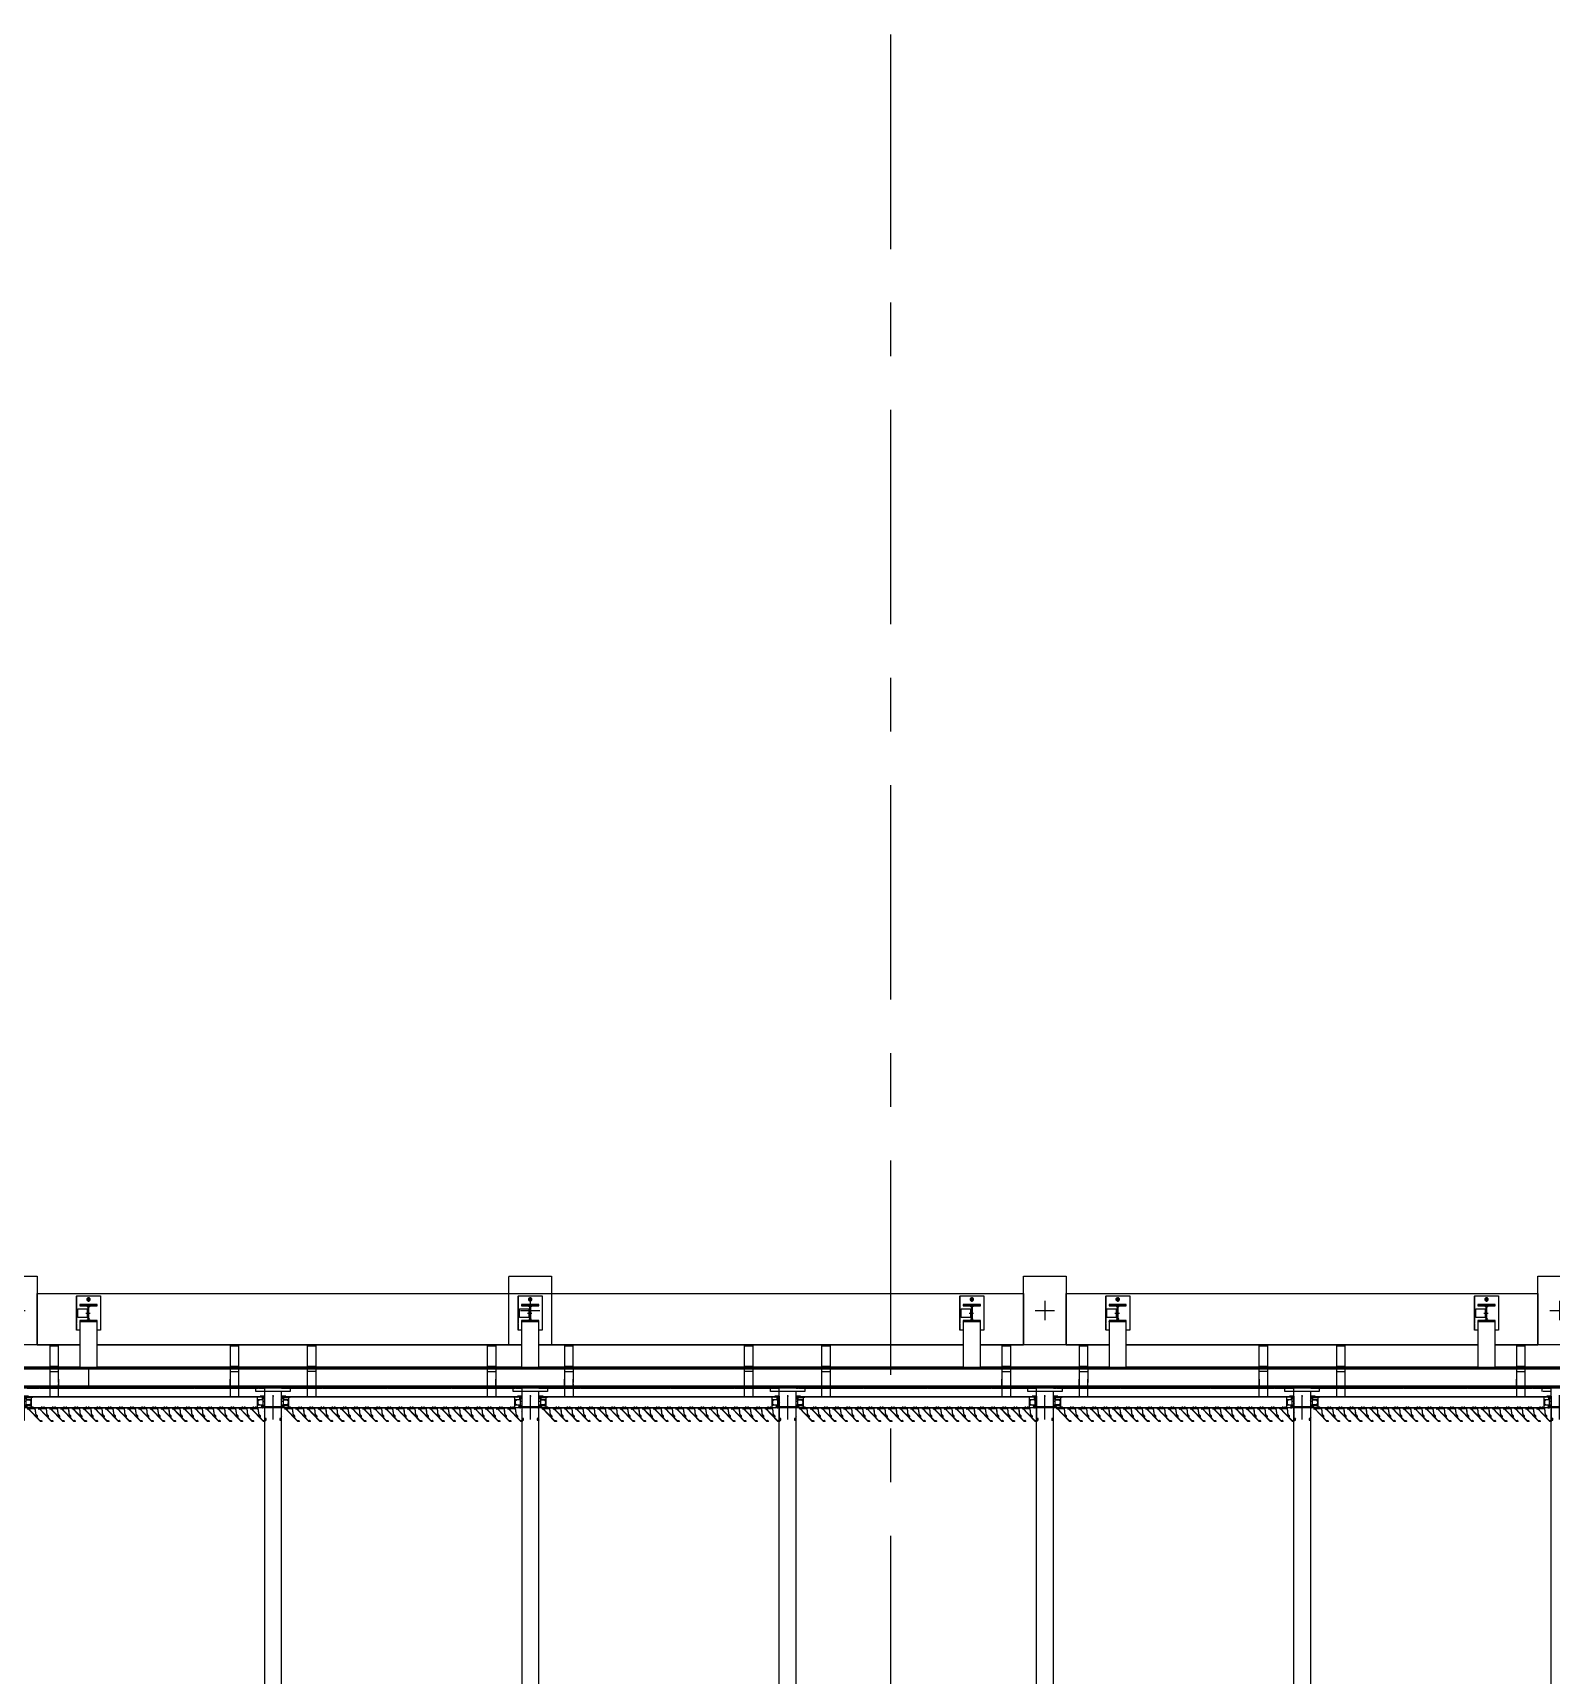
# Model space of a CAD drawing. Header units: millimetres. Extents: x 2519235 to 7246330, y 25937 to 201821.
# Drawn here: x 2729545 to 2738396, y 72439 to 82011 of the extents above; entities that cross this region are included whole.
import ezdxf
from ezdxf.enums import TextEntityAlignment as Align

# ---------------------------------------------------------------- set-up
doc = ezdxf.new("R2010")
doc.units = ezdxf.units.MM
doc.set_wipeout_variables(frame=1)
for name, pattern in [('CENTER', [50.8, 31.75, -6.35, 6.35, -6.35]), ('DXK_LINE_DOT2', [3.9198, 1.9599, -1.9599]), ('HIDDEN2', [4.7625, 3.175, -1.5875]), ('TA_GL_005.00000', [13.75, 5, -1.25, 1.25, -1.25, 5]), ('Xref-PLAN-106.940$0$HIDDEN2', [4.7625, 3.175, -1.5875])]:
    doc.linetypes.add(name, pattern=pattern)
for name, color, linetype in [('000 - 0_SYM_DWG_GRID-BUBBLE_MAIN_COLOR_1', 7, 'Continuous'), ('000 - 0_SYM_DWG_GRIDLINE_MAIN_COLOR_251', 7, 'Continuous'), ('000 - EXISTING_CANOPY_MAIN_COLOR_1', 7, 'Continuous'), ('000 - STRUCTURE_STEEL_FRAMING_CUT_COLOR_1', 7, 'Continuous'), ('010 - ASPG_ACCESSORIES_MAIN_COLOR_1', 7, 'Continuous'), ('010 - ASPG_EXTR_DEF_SUB', 7, 'Continuous'), ('010 - ASPG_EXTR_MAIN_COLOR_2', 7, 'Continuous'), ('010 - ASPG_FASTERN_DEF_SUB', 7, 'Continuous'), ('010 - ASPG_FRAMING_CUT_COLOR_4', 7, 'Continuous'), ('010 - ASPG_FRAMING_DEF_SUB', 7, 'Continuous'), ('010 - ASPG_FRAMING_HATCH_', 7, 'Continuous'), ('010 - ASPG_FRAMING_MAIN_COLOR_2', 7, 'Continuous'), ('010 - ASPG_FRAMING_SUB_COLOR_2', 7, 'Continuous'), ('010 - ASPG_FRAMING_WIPEOUT_', 7, 'Continuous'), ('_BOLT-M10', 7, 'Continuous'), ('_C-SC', 7, 'Continuous'), ('_Hatch', 7, 'Continuous'), ('_LOUVER-SB', 7, 'Continuous'), ('_RCW03', 7, 'Continuous'), ('BOLT & SCREW', 7, 'Continuous'), ('Center Line', 7, 'CENTER'), ('Xref-PLAN-106.940$0$_C400-250', 7, 'Continuous'), ('Xref-PLAN-106.940$0$_Col-BOTTOM', 7, 'Xref-PLAN-106.940$0$HIDDEN2'), ('Xref-PLAN-106.940$0$_PP-Dim', 7, 'Continuous')]:
    doc.layers.add(name, color=color, linetype=linetype)
doc.layers.add('12-GRID', color=7, linetype='CENTER', lineweight=13)
doc.layers.add('SCREW', color=7, linetype='Continuous', lineweight=5)
doc.styles.add('Arial', font='arial.ttf', dxfattribs={"height": 300})
doc.styles.add('TA', font='', dxfattribs={"height": 4.5})
doc.styles.get('TA').set_extended_font_data('Cordia New')
pattern_1 = [(270, (1257419.24324, -520041.6224), (0.65495992507, -1.1344238721), [0.7562825814, -1.5125651628]), (30, (1257419.24324, -520041.6224), (0.65495992936, 1.1344238696), [0.7562825814, -1.5125651628]), (330, (1257419.24324, -520041.6224), (1.30991985442, -2.48e-09), [-1.5125651628, 0.7562825814])]
pattern_2 = [(315, (1257419.4929, -520021.6224), (1.3369313545, 1.3369313545), []), (45, (1257419.4929, -520021.6224), (-1.3369313545, 1.3369313545), [])]
pattern_3 = [(270, (1257419.4425, -520043.9224), (0.65495992507, -1.1344238721), [0.7562825814, -1.5125651628]), (30, (1257419.4425, -520043.9224), (0.65495992936, 1.1344238696), [0.7562825814, -1.5125651628]), (330, (1257419.4425, -520043.9224), (1.30991985442, -2.48e-09), [-1.5125651628, 0.7562825814])]
pattern_4 = [(315, (1257419.1929, -520023.9224), (1.3369313545, 1.3369313545), []), (45, (1257419.1929, -520023.9224), (-1.3369313545, 1.3369313545), [])]

# ---------------------------------------------------------------- blocks, each defined once
blk = doc.blocks.new('A$C53fc0519')
at = {"layer": '000 - EXISTING_CANOPY_MAIN_COLOR_1', "color": 7}
for p, q in [((13400, -13147.9), (13450, -13147.9)), ((13400, -13147.9), (13400, -13475)), ((13400, -13153.4), (13450, -13153.4)), ((13450, -13275), (13450, -13147.9)), ((14500, -13147.9), (14450, -13147.9)), ((14450, -13147.9), (14450, -13475)), ((14450, -13153.4), (14500, -13153.4)), ((14500, -13147.9), (14500, -13475)), ((14900.2, -13147.9), (14950.2, -13147.9)), ((14900.2, -13147.9), (14900.2, -13475)), ((14900.2, -13153.4), (14950.2, -13153.4)), ((14950.2, -13147.9), (14950.2, -13475)), ((15950.2, -13147.9), (16000.2, -13147.9)), ((15950.2, -13475), (15950.2, -13147.9)), ((15950.2, -13153.4), (16000.2, -13153.4)), ((16000.2, -13147.9), (16000.2, -13475)), ((16400.2, -13147.9), (16450.2, -13147.9)), ((16400.2, -13147.9), (16400.2, -13475)), ((16400.2, -13153.4), (16450.2, -13153.4)), ((16450.2, -13275), (16450.2, -13147.9)), ((17450.2, -13147.9), (17500.2, -13147.9)), ((17450.2, -13475), (17450.2, -13147.9)), ((17450.2, -13153.4), (17500.2, -13153.4)), ((17500.2, -13475), (17500.2, -13147.9)), ((17900.2, -13147.9), (17950.2, -13147.9)), ((17900.2, -13475), (17900.2, -13147.9)), ((17900.2, -13153.4), (17950.2, -13153.4)), ((17950.2, -13475), (17950.2, -13147.9)), ((19000.2, -13147.9), (18950.2, -13147.9)), ((18950.2, -13147.9), (18950.2, -13475)), ((18950.2, -13153.4), (19000.2, -13153.4)), ((19000.2, -13147.9), (19000.2, -13475)), ((19400.2, -13147.9), (19450.2, -13147.9)), ((19400.2, -13147.9), (19400.2, -13475)), ((19400.2, -13153.4), (19450.2, -13153.4)), ((19450.2, -13275), (19450.2, -13147.9)), ((20450.2, -13147.9), (20500.2, -13147.9)), ((20450.2, -13475), (20450.2, -13147.9)), ((20450.2, -13153.4), (20500.2, -13153.4)), ((20500.2, -13475), (20500.2, -13147.9)), ((20900.2, -13147.9), (20950.2, -13147.9)), ((20900.2, -13147.9), (20900.2, -13475)), ((20900.2, -13153.4), (20950.2, -13153.4)), ((20950.2, -13475), (20950.2, -13147.9)), ((21950.2, -13147.9), (22000.2, -13147.9)), ((21950.2, -13147.9), (21950.2, -13475)), ((21950.2, -13153.4), (22000.2, -13153.4)), ((22000.2, -13475), (22000.2, -13147.9)), ((13400, -13272.9), (13450, -13272.9)), ((13400, -13302.9), (13450, -13302.9)), ((13450, -13367), (13450, -13283)), ((14450, -13272.9), (14500, -13272.9)), ((14450, -13302.9), (14500, -13302.9)), ((14900.2, -13272.9), (14950.2, -13272.9)), ((14950.2, -13302.9), (14900.2, -13302.9)), ((15950.2, -13272.9), (16000.2, -13272.9)), ((15950.2, -13302.9), (16000.2, -13302.9)), ((16400.2, -13272.9), (16450.2, -13272.9)), ((16400.2, -13302.9), (16450.2, -13302.9)), ((16450.2, -13283), (16450.2, -13367)), ((17450.2, -13272.9), (17500.2, -13272.9)), ((17500.2, -13302.9), (17450.2, -13302.9)), ((17900.2, -13272.9), (17950.2, -13272.9)), ((17900.2, -13302.9), (17950.2, -13302.9)), ((18950.2, -13272.9), (19000.2, -13272.9)), ((18950.2, -13302.9), (19000.2, -13302.9)), ((19400.2, -13272.9), (19450.2, -13272.9)), ((19400.2, -13302.9), (19450.2, -13302.9)), ((19450.2, -13283), (19450.2, -13367)), ((20450.2, -13272.9), (20500.2, -13272.9)), ((20500.2, -13302.9), (20450.2, -13302.9)), ((20900.2, -13272.9), (20950.2, -13272.9)), ((20900.2, -13302.9), (20950.2, -13302.9)), ((21950.2, -13272.9), (22000.2, -13272.9)), ((21950.2, -13302.9), (22000.2, -13302.9)), ((13267.2, -13400), (13339.9, -13400)), ((13342.2, -13400), (13414.9, -13400)), ((13400, -13347.1), (13400, -13400)), ((13417.2, -13400), (13489.9, -13400)), ((13450, -13348.3), (13450, -13400)), ((13450, -13475), (13450, -13375)), ((13492.2, -13400), (13564.9, -13400)), ((13567.2, -13400), (13639.9, -13400)), ((13642.2, -13400), (13714.9, -13400)), ((13717.2, -13400), (13789.9, -13400)), ((13792.2, -13400), (13864.9, -13400)), ((13867.2, -13400), (13939.9, -13400)), ((13942.2, -13400), (14014.9, -13400)), ((14017.2, -13400), (14089.9, -13400)), ((14092.2, -13400), (14164.9, -13400)), ((14167.2, -13400), (14239.9, -13400)), ((14242.2, -13400), (14314.9, -13400)), ((14317.2, -13400), (14389.9, -13400)), ((14392.2, -13400), (14464.9, -13400)), ((14450, -13400), (14450, -13347.1)), ((14467.2, -13400), (14539.9, -13400)), ((14500, -13348.3), (14500, -13400)), ((14542.2, -13400), (14614.9, -13400)), ((14621.2, -13390), (14600.2, -13390)), ((14600.2, -13420), (14600.2, -13390)), ((14617.2, -13400), (14650, -13400)), ((14650.8, -13390), (14623.6, -13390)), ((14650, -13400), (14650, -15750)), ((14748.8, -13390), (14652.8, -13390)), ((14771.2, -13390), (14750.8, -13390)), ((14750.8, -13400), (14764.9, -13400)), ((14767.2, -13400), (14839.9, -13400)), ((14800.2, -13390), (14773.6, -13390)), ((14800.2, -13390), (14800.2, -13420)), ((14842.2, -13400), (14914.9, -13400)), ((14900.2, -13347.1), (14900.2, -13400)), ((14917.2, -13400), (14989.9, -13400)), ((14950.2, -13347.9), (14950.2, -13400)), ((14992.2, -13400), (15064.9, -13400)), ((15067.2, -13400), (15139.9, -13400)), ((15142.2, -13400), (15214.9, -13400)), ((15217.2, -13400), (15289.9, -13400)), ((15292.2, -13400), (15364.9, -13400)), ((15367.2, -13400), (15439.9, -13400)), ((15442.2, -13400), (15514.9, -13400)), ((15517.2, -13400), (15589.9, -13400)), ((15592.2, -13400), (15664.9, -13400)), ((15667.2, -13400), (15739.9, -13400)), ((15742.2, -13400), (15814.9, -13400)), ((15817.2, -13400), (15889.9, -13400)), ((15892.2, -13400), (15964.9, -13400)), ((15950.2, -13400), (15950.2, -13347.1)), ((15967.2, -13400), (16039.9, -13400)), ((16000.2, -13400), (16000.2, -13347.9)), ((16042.2, -13400), (16114.9, -13400)), ((16121.2, -13390), (16100.2, -13390)), ((16100.2, -13420), (16100.2, -13390)), ((16117.2, -13400), (16150.2, -13400)), ((16150.8, -13390), (16123.6, -13390)), ((16150.2, -13400), (16150.2, -15750)), ((16248.8, -13390), (16152.8, -13390)), ((16271.2, -13390), (16250.8, -13390)), ((16250.8, -13400), (16264.9, -13400)), ((16267.2, -13400), (16339.9, -13400)), ((16300.2, -13390), (16273.6, -13390)), ((16300.2, -13390), (16300.2, -13420)), ((16342.2, -13400), (16414.9, -13400)), ((16400.2, -13400), (16400.2, -13347.1)), ((16417.2, -13400), (16489.9, -13400)), ((16450.2, -13400), (16450.2, -13347.9)), ((16450.2, -13375), (16450.2, -13475)), ((16492.2, -13400), (16564.9, -13400)), ((16567.2, -13400), (16639.9, -13400)), ((16642.2, -13400), (16714.9, -13400)), ((16717.2, -13400), (16789.9, -13400)), ((16792.2, -13400), (16864.9, -13400)), ((16867.2, -13400), (16939.9, -13400)), ((16942.2, -13400), (17014.9, -13400)), ((17017.2, -13400), (17089.9, -13400)), ((17092.2, -13400), (17164.9, -13400)), ((17167.2, -13400), (17239.9, -13400)), ((17242.2, -13400), (17314.9, -13400)), ((17317.2, -13400), (17389.9, -13400)), ((17392.2, -13400), (17464.9, -13400)), ((17450.2, -13400), (17450.2, -13347.1)), ((17467.2, -13400), (17539.9, -13400)), ((17500.2, -13400), (17500.2, -13347.9)), ((17542.2, -13400), (17614.9, -13400)), ((17621.2, -13390), (17600.2, -13390)), ((17600.2, -13420), (17600.2, -13390)), ((17617.2, -13400), (17650.2, -13400)), ((17650.8, -13390), (17623.6, -13390)), ((17650.2, -13400), (17650.2, -15750)), ((17748.8, -13390), (17652.8, -13390)), ((17771.2, -13390), (17750.8, -13390)), ((17750.8, -13400), (17764.9, -13400)), ((17767.2, -13400), (17839.9, -13400)), ((17800.2, -13390), (17773.6, -13390)), ((17800.2, -13390), (17800.2, -13420)), ((17842.2, -13400), (17914.9, -13400)), ((17900.2, -13400), (17900.2, -13347.1)), ((17917.2, -13400), (17989.9, -13400)), ((17950.2, -13400), (17950.2, -13347.9)), ((17992.2, -13400), (18064.9, -13400)), ((18067.2, -13400), (18139.9, -13400)), ((18142.2, -13400), (18214.9, -13400)), ((18217.2, -13400), (18289.9, -13400)), ((18292.2, -13400), (18364.9, -13400)), ((18367.2, -13400), (18439.9, -13400)), ((18442.2, -13400), (18514.9, -13400)), ((18517.2, -13400), (18589.9, -13400)), ((18592.2, -13400), (18664.9, -13400)), ((18667.2, -13400), (18739.9, -13400)), ((18742.2, -13400), (18814.9, -13400)), ((18817.2, -13400), (18889.9, -13400)), ((18892.2, -13400), (18964.9, -13400)), ((18950.2, -13400), (18950.2, -13347.1)), ((18967.2, -13400), (19039.9, -13400)), ((19000.2, -13347.9), (19000.2, -13400)), ((19042.2, -13400), (19114.9, -13400)), ((19121.2, -13390), (19100.2, -13390)), ((19100.2, -13420), (19100.2, -13390)), ((19117.2, -13400), (19150.2, -13400)), ((19150.8, -13390), (19123.6, -13390)), ((19150.2, -13400), (19150.2, -15750)), ((19248.8, -13390), (19152.8, -13390)), ((19271.2, -13390), (19250.8, -13390)), ((19250.8, -13400), (19264.9, -13400)), ((19267.2, -13400), (19339.9, -13400)), ((19300.2, -13390), (19273.6, -13390)), ((19300.2, -13390), (19300.2, -13420)), ((19342.2, -13400), (19414.9, -13400)), ((19400.2, -13400), (19400.2, -13347.1)), ((19417.2, -13400), (19489.9, -13400)), ((19450.2, -13400), (19450.2, -13347.9)), ((19450.2, -13475), (19450.2, -13375)), ((19492.2, -13400), (19564.9, -13400)), ((19567.2, -13400), (19639.9, -13400)), ((19642.2, -13400), (19714.9, -13400)), ((19717.2, -13400), (19789.9, -13400)), ((19792.2, -13400), (19864.9, -13400)), ((19867.2, -13400), (19939.9, -13400)), ((19942.2, -13400), (20014.9, -13400)), ((20017.2, -13400), (20089.9, -13400)), ((20092.2, -13400), (20164.9, -13400)), ((20167.2, -13400), (20239.9, -13400)), ((20242.2, -13400), (20314.9, -13400)), ((20317.2, -13400), (20389.9, -13400)), ((20392.2, -13400), (20464.9, -13400)), ((20450.2, -13347.1), (20450.2, -13400)), ((20467.2, -13400), (20539.9, -13400)), ((20500.2, -13400), (20500.2, -13347.9)), ((20542.2, -13400), (20614.9, -13400)), ((20621.2, -13390), (20600.2, -13390)), ((20600.2, -13420), (20600.2, -13390)), ((20617.2, -13400), (20650.2, -13400)), ((20650.8, -13390), (20623.6, -13390)), ((20650.2, -13400), (20650.2, -15750)), ((20748.8, -13390), (20652.8, -13390)), ((20771.2, -13390), (20750.8, -13390)), ((20750.8, -13400), (20764.9, -13400)), ((20767.2, -13400), (20839.9, -13400)), ((20800.2, -13390), (20773.6, -13390)), ((20800.2, -13390), (20800.2, -13420)), ((20842.2, -13400), (20914.9, -13400)), ((20900.2, -13347.1), (20900.2, -13400)), ((20917.2, -13400), (20989.9, -13400)), ((20950.2, -13400), (20950.2, -13347.9)), ((20992.2, -13400), (21064.9, -13400)), ((21067.2, -13400), (21139.9, -13400)), ((21142.2, -13400), (21214.9, -13400)), ((21217.2, -13400), (21289.9, -13400)), ((21292.2, -13400), (21364.9, -13400)), ((21367.2, -13400), (21439.9, -13400)), ((21442.2, -13400), (21514.9, -13400)), ((21517.2, -13400), (21589.9, -13400)), ((21592.2, -13400), (21664.9, -13400)), ((21667.2, -13400), (21739.9, -13400)), ((21742.2, -13400), (21814.9, -13400)), ((21817.2, -13400), (21889.9, -13400)), ((21892.2, -13400), (21964.9, -13400)), ((21950.2, -13400), (21950.2, -13347.1)), ((21967.2, -13400), (22039.9, -13400)), ((22000.2, -13400), (22000.2, -13347.9)), ((22042.2, -13400), (22114.9, -13400)), ((22121.2, -13390), (22100.2, -13390)), ((22100.2, -13420), (22100.2, -13390)), ((22117.2, -13400), (22150.2, -13400)), ((22150.8, -13390), (22123.6, -13390)), ((22150.2, -13400), (22150.2, -15750)), ((13250, -13475), (14650, -13475)), ((14602.2, -13420), (14600.2, -13420)), ((14650.9, -13420), (14604.6, -13420)), ((14748.8, -13420), (14652.8, -13420)), ((14750.2, -15750), (14750.2, -13422.1)), ((14750.2, -13475), (16150.2, -13475)), ((14752.2, -13420), (14750.8, -13420)), ((14800.2, -13420), (14754.6, -13420)), ((16102.2, -13420), (16100.2, -13420)), ((16150.9, -13420), (16104.6, -13420)), ((16248.8, -13420), (16152.8, -13420)), ((16250.2, -15750), (16250.2, -13422.1)), ((16250.2, -13475), (17650.2, -13475)), ((16252.2, -13420), (16250.8, -13420)), ((16300.2, -13420), (16254.6, -13420)), ((17602.2, -13420), (17600.2, -13420)), ((17650.9, -13420), (17604.6, -13420)), ((17748.8, -13420), (17652.8, -13420)), ((17750.2, -15750), (17750.2, -13422.1)), ((17750.2, -13475), (19150.2, -13475)), ((17752.2, -13420), (17750.8, -13420)), ((17800.2, -13420), (17754.6, -13420)), ((19102.2, -13420), (19100.2, -13420)), ((19150.9, -13420), (19104.6, -13420)), ((19248.8, -13420), (19152.8, -13420)), ((19250.2, -15750), (19250.2, -13422.1)), ((19250.2, -13475), (20650.2, -13475)), ((19252.2, -13420), (19250.8, -13420)), ((19300.2, -13420), (19254.6, -13420)), ((20602.2, -13420), (20600.2, -13420)), ((20650.9, -13420), (20604.6, -13420)), ((20748.8, -13420), (20652.8, -13420)), ((20750.2, -15750), (20750.2, -13422.1)), ((20750.2, -13475), (22150.2, -13475)), ((20752.2, -13420), (20750.8, -13420)), ((20800.2, -13420), (20754.6, -13420)), ((22102.2, -13420), (22100.2, -13420)), ((22150.9, -13420), (22104.6, -13420))]:
    blk.add_line(p, q, dxfattribs=at)
blk = doc.blocks.new('*U1938')
at = {"layer": '000 - 0_SYM_DWG_GRIDLINE_MAIN_COLOR_251', "color": 7, "linetype": 'ByBlock', "ltscale": 5}
blk.add_line((20, 0), (-357, 0), dxfattribs=at)
at = {"color": 7, "style": 'TA', "flags": 1}
blk.add_attdef('LOCATION', (6, -6), '', height=4.5, rotation=270, dxfattribs=at)
at = {"layer": '000 - 0_SYM_DWG_GRID-BUBBLE_MAIN_COLOR_1', "color": 7, "style": 'Arial'}
blk.add_attdef('GRID-HEAD', text='', height=4, rotation=270, dxfattribs=at).set_placement((54, 0), align=Align.MIDDLE_CENTER)
blk = doc.blocks.new('W-1-PP17-ENT1_REV02_20260415-161303_PP17_ENT1_MAIN_DIMS_PL')
at = {"layer": '000 - 0_SYM_DWG_GRIDLINE_MAIN_COLOR_251', "color": 7, "linetype": 'TA_GL_005.00000', "xscale": 50.00000000000004, "yscale": 50.00000000000004, "zscale": 50.00000000000004, "rotation": 90}
blk.add_blockref('*U1938', (0, 0), dxfattribs=at)
blk = doc.blocks.new('Xref-PLAN-106.940$0$_C400-250')
at = {"color": 7}
blk.add_lwpolyline([(125, 0), (125, -400), (-125, -400), (-125, 0)], close=True, dxfattribs=at)
at = {"layer": 'Defpoints', "color": 7}
for p, q in [((0, -144.1), (0, -255.9)), ((-55.9, -200), (55.9, -200))]:
    blk.add_line(p, q, dxfattribs=at)
blk = doc.blocks.new('Xref-PLAN-106.940')
at = {"layer": 'Xref-PLAN-106.940$0$_PP-Dim', "color": 7}
for p, q in [((130644.2, 10358.4), (136394.2, 10358.4)), ((136644.2, 10358.4), (139394.2, 10358.4)), ((130644.2, 10058.4), (136394.2, 10058.4)), ((136644.2, 10058.4), (139394.2, 10058.4))]:
    blk.add_line(p, q, dxfattribs=at)
at = {"layer": 'Xref-PLAN-106.940$0$_C400-250', "color": 7}
for p in [(130519.2, 10458.4), (136519.2, 10458.4), (139519.2, 10458.4)]:
    blk.add_blockref('Xref-PLAN-106.940$0$_C400-250', p, dxfattribs=at)
at = {"layer": 'Xref-PLAN-106.940$0$_Col-BOTTOM', "color": 7}
blk.add_blockref('Xref-PLAN-106.940$0$_C400-250', (133519.2, 10458.4), dxfattribs=at)
blk = doc.blocks.new('_C-SC')
at = {"layer": '_Hatch'}
h = blk.add_hatch(dxfattribs=at)
h.set_pattern_fill('STEEL', scale=1.5)
h.set_pattern_definition([(45, (-1941.0177, -2436.031), (-3.367596, 3.367596), []), (45, (-1941.0177, -2433.6497), (-3.367596, 3.367596), [])])
h.paths.add_polyline_path([(3, 67), (3, 3, 0.414214), (13, -7), (50, -7), (50, -15), (-50, -15), (-50, -7), (-13, -7, 0.414214), (-3, 3), (-3, 67, 0.414214), (-13, 77), (-50, 77), (-50, 85), (50, 85), (50, 77), (13, 77, 0.414214)])
at = {"color": 7, "linetype": 'Continuous'}
for p, q in [((70, 135), (-70, 135)), ((-70, 135), (-70, -25)), ((70, 135), (70, -25))]:
    blk.add_line(p, q, dxfattribs=at)
at = {"color": 7, "linetype": 'DXK_LINE_DOT2'}
for p, q in [((-70, 135), (-70, -25)), ((70, 135), (-70, 135)), ((70, -25), (70, 135))]:
    blk.add_line(p, q, dxfattribs=at)
at = {"color": 7, "linetype": 'HIDDEN2'}
for p, q in [((-70, -25), (-70, -65)), ((-70, -30.1), (-70, -65)), ((-70, -65), (70, -65)), ((-70, -65), (70, -65)), ((70, -65), (70, -25)), ((70, -30.1), (70, -65))]:
    blk.add_line(p, q, dxfattribs=at)
at = {"color": 7}
blk.add_lwpolyline([(-50, 85), (50, 85), (50, 77), (13, 77, 0.414214), (3, 67), (3, 3, 0.414214), (13, -7), (50, -7), (50, -15), (-50, -15), (-50, -7), (-13, -7, 0.414214), (-3, 3), (-3, 67, 0.414214), (-13, 77), (-50, 77)], format="xyb", close=True, dxfattribs=at)
for points in [[(63, 60), (3, 60), (3, 10), (63, 10)], [(63, 60), (8, 60), (8, 10), (63, 10)]]:
    blk.add_lwpolyline(points, close=True, dxfattribs=at)
at = {"layer": '_BOLT-M10', "color": 7}
for p, q in [((-11.7, 115), (11.7, 115)), ((0, 128.1), (0, 101.9)), ((16, 35), (-10, 35)), ((3, 42), (-3, 42)), ((3, 28), (-3, 28)), ((8, 42), (3, 42)), ((8, 28), (3, 28))]:
    blk.add_line(p, q, dxfattribs=at)
blk.add_lwpolyline([(-8, 110.4), (0, 105.8), (8, 110.4), (8, 119.6), (0, 124.2), (-8, 119.6)], close=True, dxfattribs=at)
for radius in [10, 6.93]:
    blk.add_circle((0, 115), radius, dxfattribs=at)
at = {"layer": 'Defpoints', "color": 7}
for p, q in [((6.4, -6.4), (-6.4, 6.4)), ((-6.4, -6.4), (6.4, 6.4))]:
    blk.add_line(p, q, dxfattribs=at)
at = {"layer": 'Defpoints', "color": 7, "linetype": 'HIDDEN2'}
for p, q in [((-11.7, -45), (11.7, -45)), ((0, -58.1), (0, -31.9))]:
    blk.add_line(p, q, dxfattribs=at)
blk.add_lwpolyline([(-8, -40.4), (0, -35.8), (8, -40.4), (8, -49.6), (0, -54.2), (-8, -49.6)], close=True, dxfattribs=at)
for radius in [10, 6.93]:
    blk.add_circle((0, -45), radius, dxfattribs=at)
blk = doc.blocks.new('*U3031')
at = {"color": 7}
for p, q in [((14475, -25), (-3458.6, -25)), ((-3458.6, -30.1), (14475, -30.1)), ((-3458.6, -35.4), (14475, -35.4)), ((-3458.6, -134.5), (14475, -134.5)), ((-3458.6, -139.6), (14475, -139.6)), ((-3458.6, -144.9), (14475, -144.9))]:
    blk.add_line(p, q, dxfattribs=at)
at = {"layer": 'Defpoints', "color": 7}
for p, q in [((6.4, -6.4), (-6.4, 6.4)), ((-6.4, -6.4), (6.4, 6.4)), ((0, 0), (0, -144.9))]:
    blk.add_line(p, q, dxfattribs=at)
blk = doc.blocks.new('*U3027')
at = {"color": 7}
blk.add_wipeout([(-50, -265), (50, -265), (50, 0), (-50, 0)], dxfattribs=at)
at = {"layer": '000 - STRUCTURE_STEEL_FRAMING_CUT_COLOR_1', "color": 7}
blk.add_lwpolyline([(-50, -265), (50, -265), (50, 0), (-50, 0)], close=True, dxfattribs=at)
blk = doc.blocks.new('W-1-PP17-ENT1_REV03_20260817-115107_UPPER_ROOF_EXPL')
at = {"layer": '_RCW03', "color": 7}
for points in [[(-4975.2, -12900), (774.8, -12900), (774.8, -13200), (-4975.2, -13200)], [(1024.8, -12900), (3774.8, -12900), (3774.8, -13200), (1024.8, -13200)]]:
    blk.add_lwpolyline(points, close=True, dxfattribs=at)
at = {"color": 7}
for name, p in [('W-1-PP17-ENT1_REV02_20260415-161303_PP17_ENT1_MAIN_DIMS_PL', (0, 0)), ('Xref-PLAN-106.940', (-135619.3, -23258.4))]:
    blk.add_blockref(name, p, dxfattribs=at)
at = {"layer": '000 - EXISTING_CANOPY_MAIN_COLOR_1', "color": 7}
blk.add_blockref('A$C53fc0519', (-18300, -52.1), dxfattribs=at)
at = {"layer": '_C-SC', "color": 7, "xscale": -1}
for p in [(-4675.2, -13050), (-2100.2, -13050), (474.8, -13050), (1324.8, -13050), (3474.8, -13050)]:
    blk.add_blockref('_C-SC', p, dxfattribs=at)
at = {"layer": '_LOUVER-SB', "color": 7}
blk.add_blockref('*U3031', (-4675.2, -13305), dxfattribs=at)
at = {"color": 7}
for p in [(-4675.2, -13065), (-2100.2, -13065), (474.8, -13065), (1324.8, -13065), (3474.8, -13065)]:
    blk.add_blockref('*U3027', p, dxfattribs=at)
blk = doc.blocks.new('*U2952')
at = {"layer": '12-GRID', "color": 7, "linetype": 'CENTER'}
for p, q in [((0, -6.2), (0, 2.2)), ((-4.2, -2), (4.2, -2))]:
    blk.add_line(p, q, dxfattribs=at)
at = {"layer": 'BOLT & SCREW', "color": 7}
for p, q in [((-0.6, -1.8), (-1.8, -1.6)), ((-0.6, -2.2), (-1.8, -2.4)), ((-0.5, -1.8), (-0.9, -1.6)), ((-0.5, -2.2), (-0.9, -2.4)), ((-0.2, -1.4), (-0.4, -0.2)), ((-0.2, -1.5), (-0.4, -1.1)), ((-0.2, -2.5), (-0.4, -2.9)), ((-0.2, -2.6), (-0.4, -3.8)), ((0.2, -1.4), (0.4, -0.2)), ((0.2, -1.5), (0.4, -1.1)), ((0.4, -2.9), (0.2, -2.5)), ((0.2, -2.6), (0.4, -3.8)), ((0.5, -1.8), (0.9, -1.6)), ((0.5, -2.2), (0.9, -2.4)), ((0.6, -1.8), (1.8, -1.6)), ((0.6, -2.2), (1.8, -2.4))]:
    blk.add_line(p, q, dxfattribs=at)
for points in [[(-1.8, -1.6), (-0.9, -1.6, 0.414214), (-0.4, -1.1), (-0.4, -0.2), (0.4, -0.2), (0.4, -1.1, 0.414214), (0.9, -1.6), (1.8, -1.6), (1.8, -2.4), (0.9, -2.4, 0.414214), (0.4, -2.9), (0.4, -3.8), (-0.4, -3.8), (-0.4, -2.9, 0.414214), (-0.9, -2.4), (-1.8, -2.4)], [(0.2, -2.5, -0.414214), (0.5, -2.2), (0.6, -2.2), (0.6, -1.8), (0.5, -1.8, -0.414214), (0.2, -1.5), (0.2, -1.4), (-0.2, -1.4), (-0.2, -1.5, -0.414214), (-0.5, -1.8), (-0.6, -1.8), (-0.6, -2.2), (-0.5, -2.2, -0.414214), (-0.2, -2.5), (-0.2, -2.6), (0.2, -2.6)]]:
    blk.add_lwpolyline(points, format="xyb", close=True, dxfattribs=at)
blk.add_circle((0, -2), 3.5, dxfattribs=at)
blk = doc.blocks.new('000_ASPG_TYP_FILES_20260218-010703_FRAME_EXTR_')
at = {"layer": '010 - ASPG_FRAMING_HATCH_'}
h = blk.add_hatch(dxfattribs=at)
h.set_pattern_fill('ANSI32', scale=0.1, angle=180)
edge = h.paths.add_edge_path()
edge.add_line((2, 16), (2, 2))
edge.add_line((2, 2), (39.7, 2))
edge.add_arc((39.7, 1.7), 0.3, 0, 90, ccw=False)
edge.add_line((40, 1.7), (40, 0.3))
edge.add_arc((39.7, 0.3), 0.3, -90, 0, ccw=False)
edge.add_line((39.7, 0), (0.3, 0))
edge.add_arc((0.3, 0.3), 0.3, 180, 270, ccw=False)
edge.add_line((0, 0.3), (0, 17.7))
edge.add_arc((0.3, 17.7), 0.3, 90, 180, ccw=False)
edge.add_line((0.3, 18), (22.6, 18))
edge.add_arc((22.6, 18.5), 0.5, 270, 380.20955)
edge.add_arc((26.2, 19.8), 3.35, 182.06379, 200.20955, ccw=False)
edge.add_arc((23.6, 19.7), 0.76, 2.06379, 182.06379, ccw=False)
edge.add_arc((26.2, 19.8), 1.83, 182.06379, 447.93621)
edge.add_arc((26.3, 22.4), 0.76, 87.93621, 267.93621, ccw=False)
edge.add_arc((26.2, 19.8), 3.35, 69.79045, 87.93621, ccw=False)
edge.add_arc((27.5, 23.4), 0.5, 249.79045, 360)
edge.add_line((28, 23.4), (28, 26.7))
edge.add_line((28, 26.7), (28.5, 27.2))
edge.add_line((28.5, 27.2), (28, 27.7))
edge.add_line((28, 27.7), (28, 38.6))
edge.add_line((28, 38.6), (28.5, 39.1))
edge.add_line((28.5, 39.1), (28, 39.6))
edge.add_line((28, 39.6), (28, 42.9))
edge.add_arc((27.5, 42.9), 0.5, 0, 110.20955)
edge.add_arc((26.2, 46.5), 3.35, 272.06379, 290.20955, ccw=False)
edge.add_arc((26.3, 43.9), 0.76, 92.06379, 272.06379, ccw=False)
edge.add_arc((26.2, 46.5), 1.83, 272.06379, 537.93621)
edge.add_arc((23.6, 46.6), 0.76, 177.93621, 357.93621, ccw=False)
edge.add_arc((26.2, 46.5), 3.35, 159.79045, 177.93621, ccw=False)
edge.add_arc((22.6, 47.8), 0.5, 339.79045, 450)
edge.add_line((22.6, 48.3), (0.3, 48.3))
edge.add_arc((0.3, 48.6), 0.3, 180, 270, ccw=False)
edge.add_line((0, 48.6), (0, 60))
edge.add_arc((0.3, 60), 0.3, 90, 180, ccw=False)
edge.add_line((0.3, 60.3), (5, 60.3))
edge.add_line((5, 60.3), (5, 65))
edge.add_arc((5.3, 65), 0.3, 90, 180, ccw=False)
edge.add_line((5.3, 65.3), (30, 65.3))
edge.add_line((30, 65.3), (30, 63.6))
edge.add_arc((29.7, 63.6), 0.3, -90, 0, ccw=False)
edge.add_line((29.7, 63.3), (7.3, 63.3))
edge.add_arc((7.3, 63), 0.3, 90, 180)
edge.add_line((7, 63), (7, 58.3))
edge.add_line((7, 58.3), (2.3, 58.3))
edge.add_arc((2.3, 58), 0.3, 90, 180)
edge.add_line((2, 58), (2, 50.6))
edge.add_arc((2.3, 50.6), 0.3, 180, 270)
edge.add_line((2.3, 50.3), (29.7, 50.3))
edge.add_arc((29.7, 50), 0.3, 0, 90, ccw=False)
edge.add_line((30, 50), (30, 26.7))
edge.add_line((30, 26.7), (30, 16.3))
edge.add_arc((29.7, 16.3), 0.3, -90, 0, ccw=False)
edge.add_line((29.7, 16), (2, 16))
at = {"layer": '010 - ASPG_FRAMING_CUT_COLOR_4', "color": 7}
blk.add_lwpolyline([(2, 16), (2, 2), (39.7, 2, -0.414214), (40, 1.7), (40, 0.3, -0.414214), (39.7, 0), (0.3, 0, -0.414214), (0, 0.3), (0, 17.7, -0.414214), (0.3, 18), (22.6, 18, 0.52173), (23, 18.7, -0.079342), (22.8, 19.7, -1), (24.3, 19.8, 2.296346), (26.2, 21.7, -1), (26.3, 23.2, -0.079342), (27.3, 23, 0.52173), (28, 23.4), (28, 26.7), (28.5, 27.2), (28, 27.7), (28, 38.6), (28.5, 39.1), (28, 39.6), (28, 42.9, 0.52173), (27.3, 43.3, -0.079342), (26.3, 43.1, -1), (26.2, 44.6, 2.296346), (24.3, 46.5, -1), (22.8, 46.6, -0.079342), (23, 47.6, 0.52173), (22.6, 48.3), (0.3, 48.3, -0.414214), (0, 48.6), (0, 60, -0.414214), (0.3, 60.3), (5, 60.3), (5, 65, -0.414214), (5.3, 65.3), (30, 65.3), (30, 63.6, -0.414214), (29.7, 63.3), (7.3, 63.3, 0.414214), (7, 63), (7, 58.3), (2.3, 58.3, 0.414214), (2, 58), (2, 50.6, 0.414214), (2.3, 50.3), (29.7, 50.3, -0.414214), (30, 50), (30, 26.7), (30, 16.3, -0.414214), (29.7, 16)], format="xyb", close=True, dxfattribs=at)
at = {"color": 7}
for p in [(26.2, 48.5), (26.2, 21.8)]:
    blk.add_blockref('*U2952', p, dxfattribs=at)
blk = doc.blocks.new('*U2949')
at = {"layer": '010 - ASPG_FRAMING_HATCH_', "transparency": 33554585}
h = blk.add_hatch(dxfattribs=at)
h.set_pattern_fill('ANSI32', scale=0.25)
edge = h.paths.add_edge_path()
edge.add_line((2, -50), (2, -75))
edge.add_line((2, -75), (0, -75))
edge.add_line((0, -75), (0, -49))
edge.add_arc((1, -49), 1, 90, 180, ccw=False)
edge.add_line((1, -48), (63, -48))
edge.add_arc((63, -47), 1, 270, 360)
edge.add_line((64, -47), (64, 47))
edge.add_arc((63, 47), 1, 0, 90)
edge.add_line((63, 48), (1, 48))
edge.add_arc((1, 49), 1, 180, 270, ccw=False)
edge.add_line((0, 49), (0, 75))
edge.add_line((0, 75), (2, 75))
edge.add_line((2, 75), (2, 50))
edge.add_line((2, 50), (141, 50))
edge.add_line((141, 50), (141, 41))
edge.add_arc((140, 41), 1, 270, 360, ccw=False)
edge.add_line((140, 40), (132, 40))
edge.add_arc((132, 41), 1, 180, 270, ccw=False)
edge.add_line((131, 41), (131, 47))
edge.add_arc((130, 47), 1, 0, 90)
edge.add_line((130, 48), (67, 48))
edge.add_arc((67, 47), 1, 90, 180)
edge.add_line((66, 47), (66, -47))
edge.add_arc((67, -47), 1, 180, 270)
edge.add_line((67, -48), (130, -48))
edge.add_arc((130, -47), 1, 270, 360)
edge.add_line((131, -47), (131, -41))
edge.add_arc((132, -41), 1, 90, 180, ccw=False)
edge.add_line((132, -40), (140, -40))
edge.add_arc((140, -41), 1, 0, 90, ccw=False)
edge.add_line((141, -41), (141, -50))
edge.add_line((141, -50), (2, -50))
h.paths.add_polyline_path([(139, 48), (139, 42), (133, 42), (133, 48)], flags=16)
h.paths.add_polyline_path([(139, -48), (139, -42), (133, -42), (133, -48)], flags=16)
at = {"layer": '010 - ASPG_FRAMING_HATCH_'}
h = blk.add_hatch(dxfattribs=at)
h.set_pattern_fill('ANSI37', scale=0.595498, angle=-90)
h.set_pattern_definition(pattern_4)
edge = h.paths.add_edge_path()
edge.add_ellipse((11.5, 55), major_axis=(0, -5), ratio=0.644482, start_angle=180, end_angle=360, ccw=False)
edge.add_line((11.5, 60), (2, 60))
edge.add_arc((-7.9, 55), 11.1, -26.79627, 26.79627, ccw=False)
edge.add_line((2, 50), (11.5, 50))
h = blk.add_hatch(dxfattribs=at)
h.set_pattern_fill('HONEY', scale=0.238199, angle=-90)
h.set_pattern_definition(pattern_3)
edge = h.paths.add_edge_path()
edge.add_ellipse((11.8, 55), major_axis=(0, -5), ratio=0.644482, start_angle=0, end_angle=360, ccw=False)
h = blk.add_hatch(dxfattribs=at)
h.set_pattern_fill('HONEY', scale=0.238199, angle=-90)
h.set_pattern_definition(pattern_1)
edge = h.paths.add_edge_path()
edge.add_ellipse((57.5, 55), major_axis=(0, -5), ratio=0.644482, start_angle=0, end_angle=360)
h = blk.add_hatch(dxfattribs=at)
h.set_pattern_fill('ANSI37', scale=0.595498, angle=-90)
h.set_pattern_definition(pattern_2)
edge = h.paths.add_edge_path()
edge.add_ellipse((57.8, 55), major_axis=(0, -5), ratio=0.644482, start_angle=0, end_angle=180)
edge.add_line((57.8, 60), (62, 60))
edge.add_arc((62, 60.3), 0.3, -90, 0)
edge.add_line((62.3, 60.3), (62.3, 61))
edge.add_line((62.3, 61), (61.8, 61.5))
edge.add_line((61.8, 61.5), (62.3, 62))
edge.add_line((62.3, 62), (61.8, 62.5))
edge.add_line((61.8, 62.5), (62.3, 63))
edge.add_line((62.3, 63), (61.8, 63.5))
edge.add_line((61.8, 63.5), (62.3, 64))
edge.add_line((62.3, 64), (62.3, 65))
edge.add_line((62.3, 65), (63.3, 65))
edge.add_line((63.3, 65), (63.8, 65.5))
edge.add_line((63.8, 65.5), (64.3, 65))
edge.add_line((64.3, 65), (64.8, 65.5))
edge.add_line((64.8, 65.5), (65.3, 65))
edge.add_line((65.3, 65), (65.8, 65.5))
edge.add_line((65.8, 65.5), (66.3, 65))
edge.add_line((66.3, 65), (67, 65))
edge.add_arc((67, 65.3), 0.3, -90, 0)
edge.add_line((67.3, 65.3), (67.3, 60))
edge.add_arc((77.2, 55), 11.1, 153.20373, 206.79627)
edge.add_line((67.3, 50), (57.8, 50))
h = blk.add_hatch(dxfattribs=at)
h.set_pattern_fill('ANSI37', scale=0.595498, angle=-90)
h.set_pattern_definition(pattern_4)
edge = h.paths.add_edge_path()
edge.add_ellipse((11.5, -55), major_axis=(0, 5), ratio=0.644482, start_angle=0, end_angle=180)
edge.add_line((11.5, -60), (2, -60))
edge.add_arc((-7.9, -55), 11.1, 333.20373, 386.79627)
edge.add_line((2, -50), (11.5, -50))
h = blk.add_hatch(dxfattribs=at)
h.set_pattern_fill('HONEY', scale=0.238199, angle=-90)
h.set_pattern_definition(pattern_3)
edge = h.paths.add_edge_path()
edge.add_ellipse((11.8, -55), major_axis=(0, 5), ratio=0.644482, start_angle=0, end_angle=360)
h = blk.add_hatch(dxfattribs=at)
h.set_pattern_fill('HONEY', scale=0.238199, angle=-90)
h.set_pattern_definition(pattern_1)
edge = h.paths.add_edge_path()
edge.add_ellipse((57.5, -55), major_axis=(0, 5), ratio=0.644482, start_angle=0, end_angle=360, ccw=False)
h = blk.add_hatch(dxfattribs=at)
h.set_pattern_fill('ANSI37', scale=0.595498, angle=-90)
h.set_pattern_definition(pattern_2)
edge = h.paths.add_edge_path()
edge.add_ellipse((57.8, -55), major_axis=(0, 5), ratio=0.644482, start_angle=180, end_angle=360, ccw=False)
edge.add_line((57.8, -60), (62, -60))
edge.add_arc((62, -60.3), 0.3, 360, 450, ccw=False)
edge.add_line((62.3, -60.3), (62.3, -61))
edge.add_line((62.3, -61), (61.8, -61.5))
edge.add_line((61.8, -61.5), (62.3, -62))
edge.add_line((62.3, -62), (61.8, -62.5))
edge.add_line((61.8, -62.5), (62.3, -63))
edge.add_line((62.3, -63), (61.8, -63.5))
edge.add_line((61.8, -63.5), (62.3, -64))
edge.add_line((62.3, -64), (62.3, -65))
edge.add_line((62.3, -65), (63.3, -65))
edge.add_line((63.3, -65), (63.8, -65.5))
edge.add_line((63.8, -65.5), (64.3, -65))
edge.add_line((64.3, -65), (64.8, -65.5))
edge.add_line((64.8, -65.5), (65.3, -65))
edge.add_line((65.3, -65), (65.8, -65.5))
edge.add_line((65.8, -65.5), (66.3, -65))
edge.add_line((66.3, -65), (67, -65))
edge.add_arc((67, -65.3), 0.3, 360, 450, ccw=False)
edge.add_line((67.3, -65.3), (67.3, -60))
edge.add_arc((77.2, -55), 11.1, 153.20373, 206.79627, ccw=False)
edge.add_line((67.3, -50), (57.8, -50))
at = {"layer": '010 - ASPG_FASTERN_DEF_SUB', "color": 7}
blk.add_point((0, 0), dxfattribs=at)
at = {"layer": '010 - ASPG_FRAMING_CUT_COLOR_4', "color": 7}
blk.add_lwpolyline([(2, -50), (2, -75), (0, -75), (0, -49, -0.414214), (1, -48), (63, -48, 0.414214), (64, -47), (64, 47, 0.414214), (63, 48), (1, 48, -0.414214), (0, 49), (0, 75), (2, 75), (2, 50), (141, 50), (141, 41, -0.414214), (140, 40), (132, 40, -0.414214), (131, 41), (131, 47, 0.414214), (130, 48), (67, 48, 0.414214), (66, 47), (66, -47, 0.414214), (67, -48), (130, -48, 0.414214), (131, -47), (131, -41, -0.414214), (132, -40), (140, -40, -0.414214), (141, -41), (141, -50)], format="xyb", close=True, dxfattribs=at)
for points in [[(139, 48), (139, 42), (133, 42), (133, 48)], [(139, -48), (139, -42), (133, -42), (133, -48)]]:
    blk.add_lwpolyline(points, close=True, dxfattribs=at)
at = {"layer": '010 - ASPG_FRAMING_DEF_SUB', "color": 7, "transparency": 33554508}
blk.add_line((136.5, 0), (-4.5, 0), dxfattribs=at)
at = {"layer": '010 - ASPG_FRAMING_DEF_SUB', "color": 7, "transparency": 33554457}
for points in [[(2, 50), (15, 50), (15, 60), (2, 60)], [(54.3, 50), (67.3, 50), (67.3, 65.5), (54.3, 65.5)], [(2, -50), (15, -50), (15, -60), (2, -60)], [(54.3, -50), (67.3, -50), (67.3, -65.5), (54.3, -65.5)]]:
    blk.add_lwpolyline(points, close=True, dxfattribs=at)
at = {"layer": '010 - ASPG_FRAMING_SUB_COLOR_2', "color": 7}
for points in [[(11.8, 50), (2, 50, 0.238199), (2, 60), (11.8, 60)], [(57.5, 50), (67.3, 50, -0.238199), (67.3, 60), (67.3, 65.3, -0.414214), (67, 65), (66.3, 65), (65.8, 65.5), (65.3, 65), (64.8, 65.5), (64.3, 65), (63.8, 65.5), (63.3, 65), (62.3, 65), (62.3, 64), (61.8, 63.5), (62.3, 63), (61.8, 62.5), (62.3, 62), (61.8, 61.5), (62.3, 61), (62.3, 60.3, -0.414214), (62, 60), (57.5, 60)], [(11.8, -50), (2, -50, -0.238199), (2, -60), (11.8, -60)], [(57.5, -50), (67.3, -50, 0.238199), (67.3, -60), (67.3, -65.3, 0.414214), (67, -65), (66.3, -65), (65.8, -65.5), (65.3, -65), (64.8, -65.5), (64.3, -65), (63.8, -65.5), (63.3, -65), (62.3, -65), (62.3, -64), (61.8, -63.5), (62.3, -63), (61.8, -62.5), (62.3, -62), (61.8, -61.5), (62.3, -61), (62.3, -60.3, 0.414214), (62, -60), (57.5, -60)]]:
    blk.add_lwpolyline(points, format="xyb", dxfattribs=at)
at = {"layer": '010 - ASPG_FRAMING_SUB_COLOR_2', "color": 7, "extrusion": (0, 0, -1)}
for centre, major_axis in [((11.8, 55), (0, -5)), ((57.5, -55), (0, 5))]:
    blk.add_ellipse(centre, major_axis=major_axis, ratio=0.644482, dxfattribs=at)
at = {"layer": '010 - ASPG_FRAMING_SUB_COLOR_2', "color": 7}
for centre, major_axis in [((57.5, 55), (0, -5)), ((11.8, -55), (0, 5))]:
    blk.add_ellipse(centre, major_axis=major_axis, ratio=0.644482, dxfattribs=at)
blk = doc.blocks.new('PZG35-9D5')
at = {"layer": 'Center Line', "color": 7}
blk.add_line((0, 3.7), (0, -10.5), dxfattribs=at)
at = {"layer": 'SCREW', "color": 7}
for p, q in [((-1.4, 0), (-1.4, -1.1)), ((1.4, 0), (1.4, -0.6)), ((-1.9, -1.4), (1.9, -0.9)), ((-1.9, -1.4), (-1.4, -1.1)), ((-1.9, -1.4), (-1.4, -1.7)), ((-1.9, -2.7), (1.9, -2.2)), ((-1.9, -2.7), (-1.4, -2.4)), ((-1.9, -2.7), (-1.4, -3)), ((-1.9, -4), (-1.4, -3.7)), ((-1.9, -4), (-1, -3.9)), ((-1.9, -4), (-1.4, -4.3)), ((-1.4, -1.1), (1.4, -0.6)), ((-1.4, -1.7), (1.4, -1.2)), ((-1.4, -1.7), (-1.4, -2.4)), ((-1.4, -2.4), (1.4, -1.9)), ((-1.4, -3), (1.4, -2.5)), ((-1.4, -3), (-1.4, -3.7)), ((-1.4, -3.7), (-0.8, -3.6)), ((-1.4, -4.3), (-1.4, -8.1)), ((-1.4, -4.3), (-1.2, -4.3)), ((0, -9.5), (-1.4, -8.1)), ((0, -9.5), (1.4, -8.1)), ((0.6, -3.3), (1.4, -3.2)), ((0.7, -3.7), (1.9, -3.5)), ((0.7, -3.9), (1.4, -3.8)), ((0.7, -4.6), (1.4, -4.5)), ((0.7, -5), (1.9, -4.8)), ((0.7, -5.2), (1.4, -5.1)), ((1.9, -0.9), (1.4, -0.6)), ((1.9, -0.9), (1.4, -1.2)), ((1.4, -1.2), (1.4, -1.9)), ((1.9, -2.2), (1.4, -1.9)), ((1.9, -2.2), (1.4, -2.5)), ((1.4, -2.5), (1.4, -3.2)), ((1.9, -3.5), (1.4, -3.2)), ((1.9, -3.5), (1.4, -3.8)), ((1.4, -3.8), (1.4, -4.5)), ((1.9, -4.8), (1.4, -4.5)), ((1.9, -4.8), (1.4, -5.1)), ((1.4, -5.1), (1.4, -8.1))]:
    blk.add_line(p, q, dxfattribs=at)
blk.add_lwpolyline([(0, -9.5), (0.7, -5.2), (0.7, -3.6, 0.417657), (0.4, -3.3, 0.108102), (-0.8, -3.6), (-1.4, -4.7)], format="xyb", dxfattribs=at)
blk = doc.blocks.new('*U2951')
at = {"layer": 'SCREW', "color": 7}
blk.add_lwpolyline([(3, 1.8, 0.09906), (0.8, 2.5), (0.8, 2.3), (-0.8, 2.3), (-0.8, 2.5, 0.09906), (-3, 1.8, 0.266588), (-3.5, 1), (-3.5, 0.2, 0.414214), (-3.3, 0), (3.3, 0, 0.414214), (3.5, 0.2), (3.5, 1, 0.266588)], format="xyb", close=True, dxfattribs=at)
blk.add_blockref('PZG35-9D5', (0, 0), dxfattribs=at)
blk = doc.blocks.new('*U2950')
at = {"color": 7}
blk.add_point((0, 0), dxfattribs=at)
at = {"layer": '010 - ASPG_ACCESSORIES_MAIN_COLOR_1', "color": 7}
blk.add_lwpolyline([(-39.7, -0.6, 0.414214), (-40, -0.9), (-40, -7.4, 0.57735), (-39.7, -7.6), (-36.6, -5.8, 0.767327), (-36.8, -5.3), (-37.9, -5.3, -0.414214), (-38.2, -5), (-38.2, -2.8, -0.414214), (-38, -2.6), (-32.2, -2.6, -0.388879), (-32, -2.8), (-31.8, -4.3, 0.388879), (-31.3, -4.8), (-30.3, -4.8, 0.414214), (-30, -4.5), (-30, -2.9, -0.414214), (-29.7, -2.6), (0.4, -2.6, -0.378969), (3.4, -5.2), (8, -42.5, 0.446593), (11.6, -45.1, -0.489802), (16.1, -48.7), (16.1, -49.4, -0.18248), (15.8, -50, -0.267949), (15.3, -50.2, 1.122115), (15.1, -52.3, 0.405004), (18.1, -49.4), (18.1, -48.7, 0.489805), (11.2, -43.1, -0.446597), (9.9, -42.3), (4.9, -0.8, 0.364176), (4.6, -0.6)], format="xyb", close=True, dxfattribs=at)
at = {"layer": '010 - ASPG_EXTR_DEF_SUB', "color": 7}
for p in [(-40, -0.5), (43.4, -76.9), (43.4, -77.5)]:
    blk.add_point(p, dxfattribs=at)
at = {"layer": '010 - ASPG_EXTR_MAIN_COLOR_2', "color": 7}
blk.add_lwpolyline([(11.4, -48.2), (11.5, -47.4), (12.2, -47.6), (12.3, -46.8, -0.535538), (14.2, -49.2, 0.991572), (15.7, -49.6, 1.157025), (8.8, -48.8, -0.688558), (8.3, -49), (-17.1, -22.2), (-32.3, -6.1), (-32.3, -2.9, 0.414312), (-32.6, -2.6), (-37.5, -2.6, 0.414116), (-37.8, -2.9), (-37.8, -4.3, 0.414214), (-37.5, -4.6), (-36, -4.6, -0.205895), (-35.8, -4.7), (33.2, -77.5), (43.1, -77.5, 0.668179), (43.4, -77), (40.5, -74.2, 0.668179), (40, -74.4), (40, -76), (33.9, -76), (11.9, -52.8, -0.558354), (12.1, -52, 0.766275), (12, -50.4, -0.438583), (10.7, -48.1)], format="xyb", close=True, dxfattribs=at)
at = {"layer": 'SCREW', "color": 7, "rotation": 180}
for p in [(-21.6, -2.5), (-8.2, -2.5)]:
    blk.add_blockref('*U2951', p, dxfattribs=at)
blk = doc.blocks.new('*U1112')
at = {"color": 7}
blk.add_wipeout([(1440, 4), (60, 4), (60, 69.3), (1440, 69.3)], dxfattribs=at).dxf.layer = '010 - ASPG_FRAMING_WIPEOUT_'
blk.add_point((60, 69.5), dxfattribs=at)
at = {"layer": '010 - ASPG_FRAMING_MAIN_COLOR_2', "color": 7}
blk.add_lwpolyline([(1410, 69.3), (90, 69.3), (90, 6), (1410, 6)], close=True, dxfattribs=at)
at = {"layer": '010 - ASPG_FRAMING_SUB_COLOR_2', "color": 7}
for points in [[(1440, 4), (60, 4), (60, 69.3), (1440, 69.3)], [(60, 2), (60, 4), (1440, 4), (1440, 2)]]:
    blk.add_lwpolyline(points, close=True, dxfattribs=at)
at = {"color": 7, "transparency": 33554559, "xscale": -1, "rotation": 270}
for p in [(0, 0), (1500, 0)]:
    blk.add_blockref('*U2949', p, dxfattribs=at)
at = {"color": 7, "rotation": 180}
for p in [(91.8, 69.3), (156.8, 69.3), (221.8, 69.3), (286.8, 69.3), (351.8, 69.3), (416.8, 69.3), (481.8, 69.3), (546.8, 69.3), (611.8, 69.3), (676.8, 69.3), (741.8, 69.3), (806.8, 69.3), (871.8, 69.3), (936.8, 69.3), (1001.8, 69.3), (1066.8, 69.3), (1131.8, 69.3), (1196.8, 69.3), (1261.8, 69.3), (1326.8, 69.3), (1391.8, 69.3)]:
    blk.add_blockref('*U2950', p, dxfattribs=at)
at = {"color": 7}
blk.add_blockref('000_ASPG_TYP_FILES_20260218-010703_FRAME_EXTR_', (60, 4), dxfattribs=at)
at = {"color": 7, "xscale": -1}
blk.add_blockref('000_ASPG_TYP_FILES_20260218-010703_FRAME_EXTR_', (1440, 4), dxfattribs=at)
blk = doc.blocks.new('W-1-PP17-ENT1_REV02_20260416-153151_PP17_ENT1_ASPG_MAIN_LOPL')
at = {"color": 7, "rotation": 179.9999999999999}
blk.add_blockref('*U1112', (5401, -13498), dxfattribs=at)
blk.add_blockref('*U1112', (3901, -13498), dxfattribs=at)
blk.add_blockref('*U1112', (2401, -13498), dxfattribs=at)
blk.add_blockref('*U1112', (901, -13498), dxfattribs=at)
blk.add_blockref('*U1112', (-599, -13498), dxfattribs=at)
blk.add_blockref('*U1112', (-2099, -13498), dxfattribs=at)
blk.add_blockref('*U1112', (-3599, -13498), dxfattribs=at)

msp = doc.modelspace()

# ---------------------------------------------------------------- block references
at = {"color": 7}
msp.add_blockref('W-1-PP17-ENT1_REV03_20260817-115107_UPPER_ROOF_EXPL', (2734544.161, 87563.69), dxfattribs=at)

# ---------------------------------------------------------------- next in the draw order: block references
msp.add_blockref('W-1-PP17-ENT1_REV02_20260416-153151_PP17_ENT1_ASPG_MAIN_LOPL', (2734544.161, 87563.69), dxfattribs=at)

doc.saveas('drawing.dxf')
